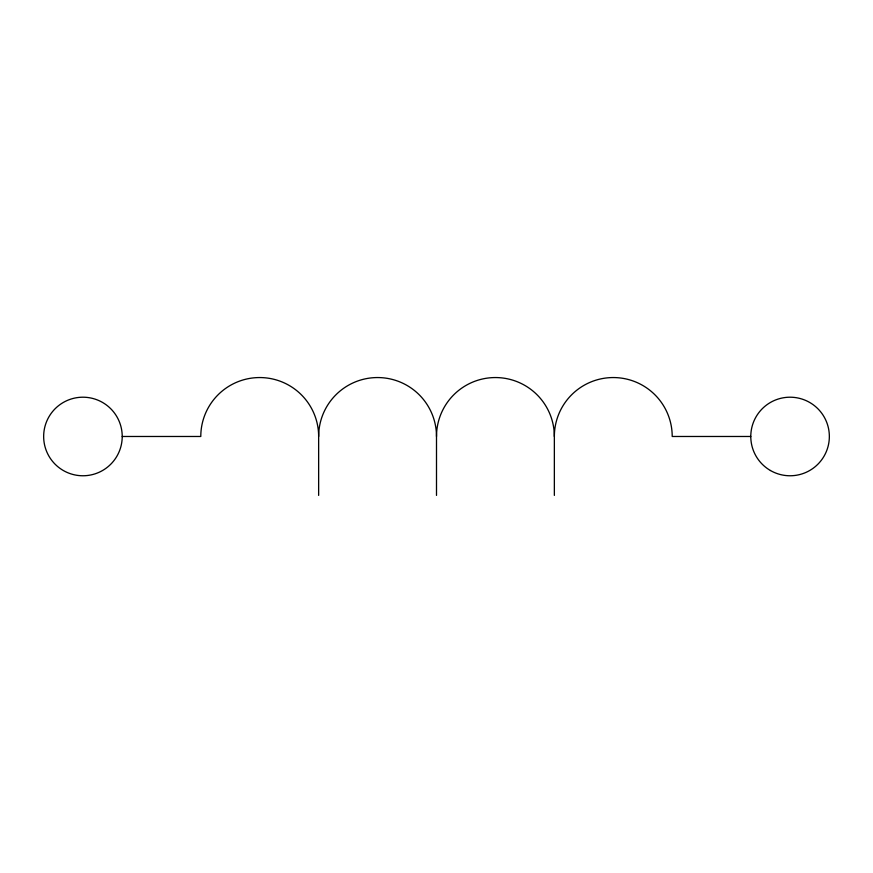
<?xml version="1.0" encoding="UTF-8"?>
<svg xmlns="http://www.w3.org/2000/svg" width="873" height="873" viewBox="0 0 873 873"><rect width="100%" height="100%" fill="white"/><g stroke="black" fill="none" stroke-linecap="round" stroke-linejoin="round"><path stroke-width="1.31" d="M122.22 436.478A39.285 39.285 0 0 1 63.293 470.503A39.285 39.285 0 0 1 63.293 402.464A39.285 39.285 0 0 1 122.22 436.478L200.79 436.478A58.928 58.928 0 0 1 259.718 377.551A58.928 58.928 0 0 1 318.645 436.478L318.645 495.406M750.78 436.478L672.21 436.478A58.928 58.928 0 0 0 613.283 377.551A58.928 58.928 0 0 0 554.355 436.478L554.355 495.406M318.645 436.478A58.928 58.928 0 0 1 377.572 377.551A58.928 58.928 0 0 1 436.5 436.478L436.5 495.406M436.5 436.478A58.928 58.928 0 0 1 495.428 377.551A58.928 58.928 0 0 1 554.355 436.478M770.423 470.503A39.285 39.285 0 0 0 829.35 436.478A39.285 39.285 0 0 0 770.423 402.464A39.285 39.285 0 0 0 770.423 470.503"/></g></svg>
